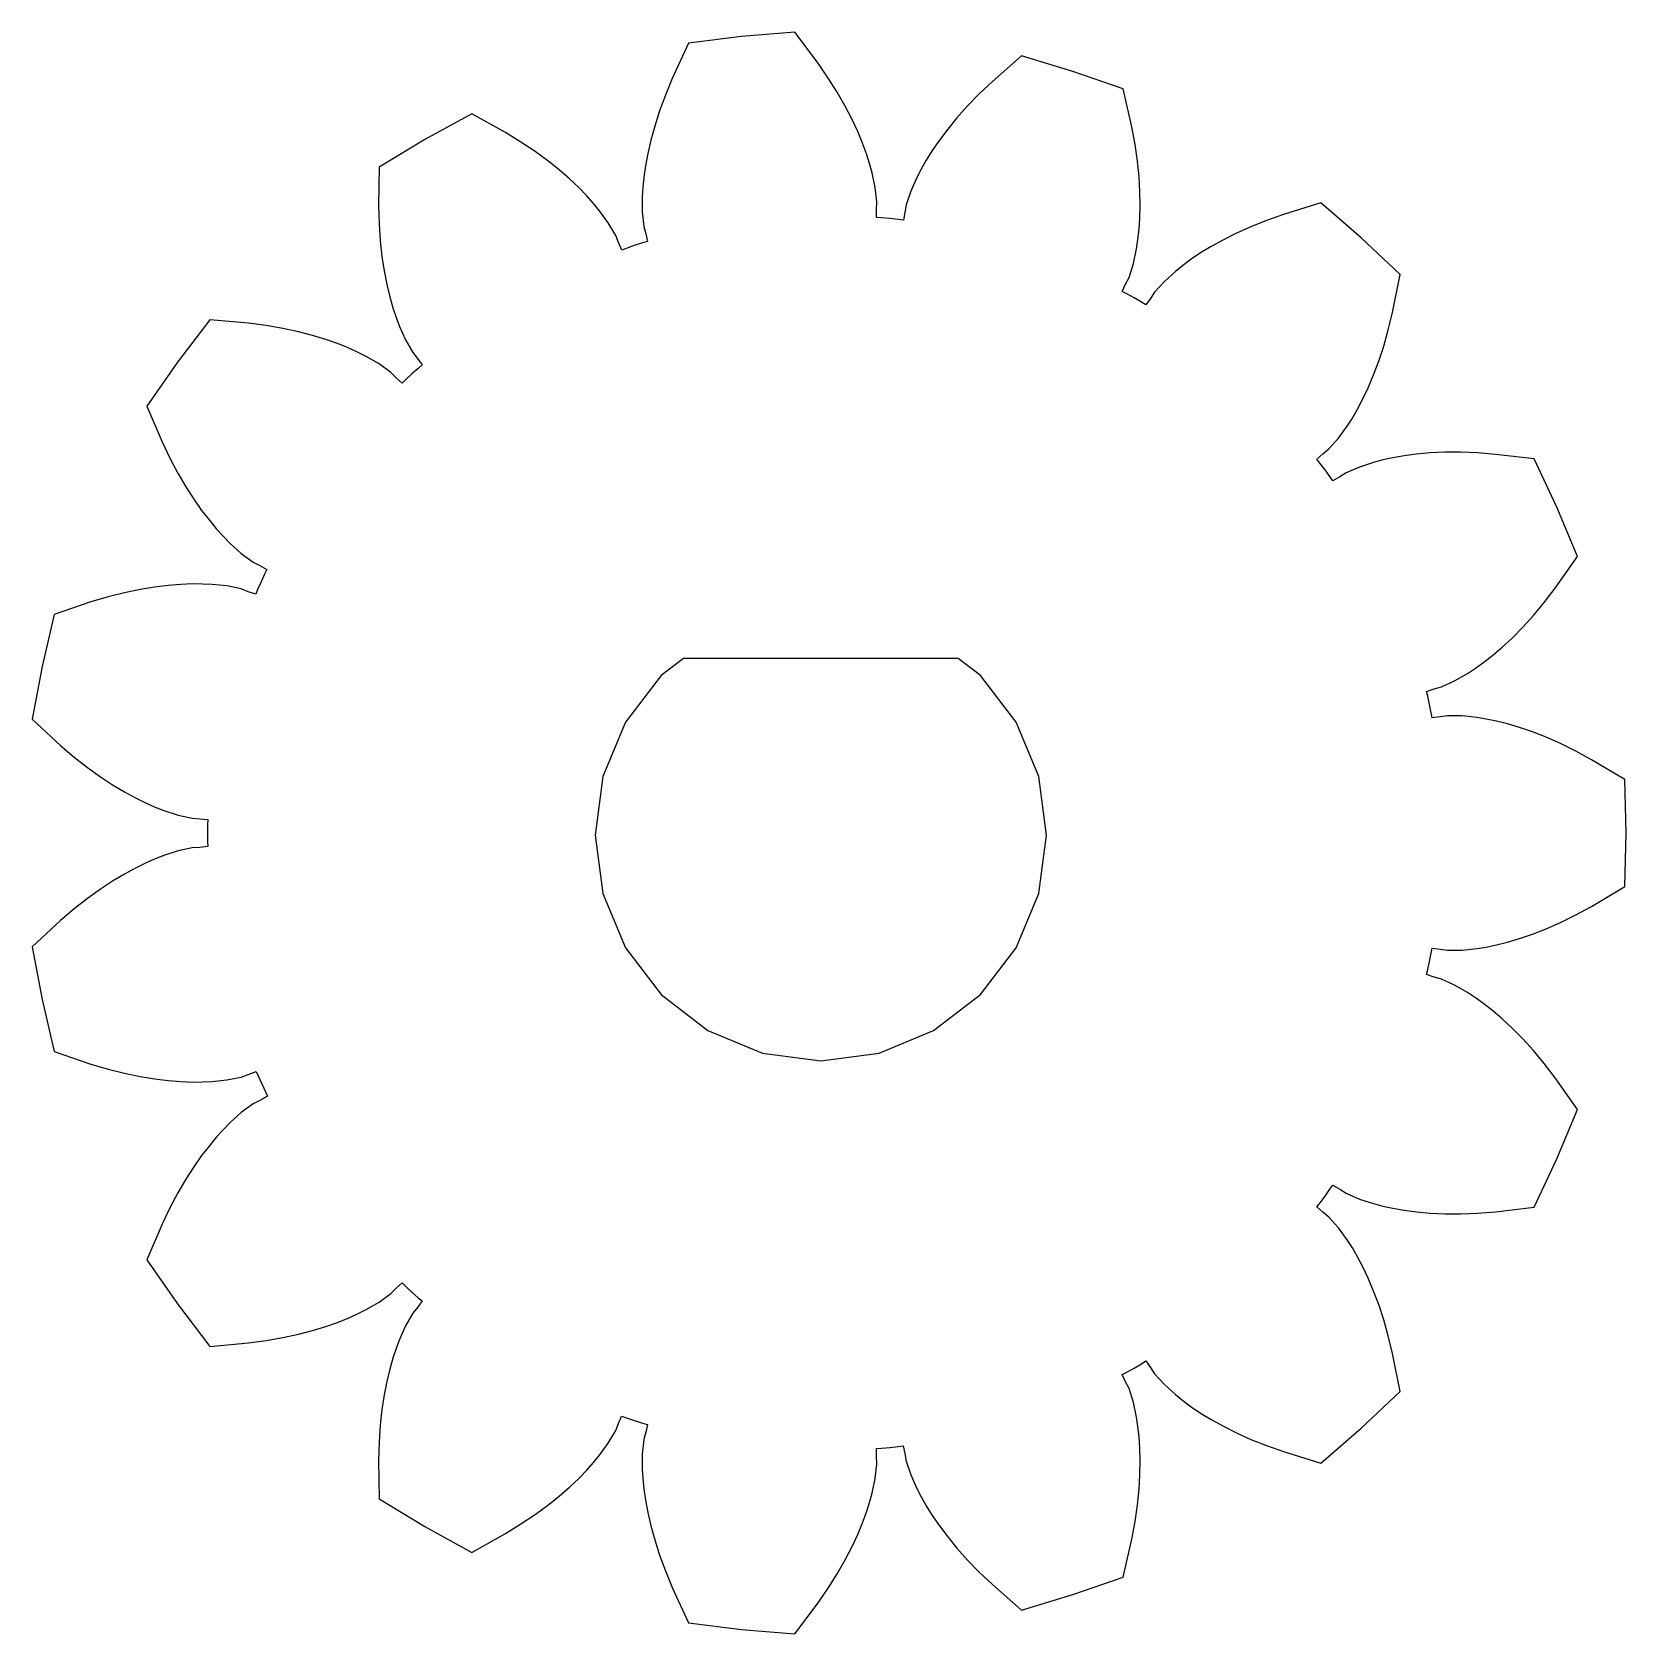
# Model space of a CAD drawing. Header units: millimetres. Extents: x 1.1 to 19, y 1 to 19.
import ezdxf

# ---------------------------------------------------------------- set-up
doc = ezdxf.new("R2010")
doc.units = ezdxf.units.MM
doc.layers.get('0').update_dxf_attribs({"lineweight": 25, "true_color": 0xffffff})

msp = doc.modelspace()

# ---------------------------------------------------------------- linework, layer by layer
for p, q in [((8.505, 18.855), (8.322, 18.46)), ((9.099, 18.929), (8.505, 18.855)), ((9.695, 18.98), (9.099, 18.929)), ((9.956, 18.632), (9.695, 18.98)), ((12.236, 18.713), (11.909, 18.426)), ((12.809, 18.539), (12.236, 18.713)), ((10.07, 18.465), (9.956, 18.632)), ((13.374, 18.343), (12.809, 18.539)), ((8.322, 18.46), (8.245, 18.274)), ((10.171, 18.305), (10.07, 18.465)), ((10.259, 18.151), (10.171, 18.305)), ((11.909, 18.426), (11.762, 18.288)), ((13.471, 17.919), (13.374, 18.343)), ((8.245, 18.274), (8.18, 18.096)), ((10.335, 18.006), (10.259, 18.151)), ((11.63, 18.152), (11.512, 18.019)), ((11.762, 18.288), (11.63, 18.152)), ((6.075, 18.065), (5.551, 17.776)), ((6.455, 17.853), (6.075, 18.065)), ((8.18, 18.096), (8.125, 17.927)), ((10.4, 17.865), (10.335, 18.006)), ((11.512, 18.019), (11.408, 17.893)), ((5.551, 17.776), (5.038, 17.467)), ((6.627, 17.748), (6.455, 17.853)), ((8.082, 17.769), (8.047, 17.618)), ((8.125, 17.927), (8.082, 17.769)), ((10.454, 17.736), (10.4, 17.865)), ((11.315, 17.769), (11.235, 17.654)), ((11.408, 17.893), (11.315, 17.769)), ((13.508, 17.72), (13.471, 17.919)), ((6.784, 17.642), (6.627, 17.748)), ((6.927, 17.538), (6.784, 17.642)), ((8.047, 17.618), (8.022, 17.48)), ((10.498, 17.616), (10.454, 17.736)), ((10.533, 17.506), (10.498, 17.616)), ((11.235, 17.654), (11.168, 17.546)), ((13.535, 17.533), (13.508, 17.72)), ((5.038, 17.467), (5.032, 17.032)), ((7.055, 17.435), (6.927, 17.538)), ((7.172, 17.334), (7.055, 17.435)), ((8.022, 17.48), (8.004, 17.354)), ((10.561, 17.403), (10.533, 17.506)), ((11.11, 17.445), (11.061, 17.35)), ((11.168, 17.546), (11.11, 17.445)), ((13.553, 17.356), (13.535, 17.533)), ((7.274, 17.237), (7.172, 17.334)), ((7.363, 17.146), (7.274, 17.237)), ((7.992, 17.239), (7.986, 17.132)), ((8.004, 17.354), (7.992, 17.239)), ((10.596, 17.24), (10.561, 17.403)), ((10.614, 17.077), (10.596, 17.24)), ((11.061, 17.35), (10.994, 17.198)), ((13.562, 17.193), (13.553, 17.356)), ((7.44, 17.06), (7.363, 17.146)), ((7.508, 16.977), (7.44, 17.06)), ((7.986, 17.132), (7.986, 16.965)), ((10.609, 16.993), (10.614, 17.077)), ((10.994, 17.198), (10.942, 17.043)), ((13.565, 17.038), (13.562, 17.193)), ((15.587, 17.066), (15.171, 16.937)), ((16.039, 16.674), (15.587, 17.066)), ((5.032, 17.032), (5.037, 16.83)), ((7.605, 16.842), (7.508, 16.977)), ((7.986, 16.965), (8.002, 16.803)), ((10.609, 16.903), (10.609, 16.993)), ((10.665, 16.899), (10.609, 16.903)), ((10.76, 16.89), (10.665, 16.899)), ((10.853, 16.88), (10.76, 16.89)), ((10.911, 16.872), (10.853, 16.88)), ((10.929, 16.959), (10.911, 16.872)), ((10.942, 17.043), (10.929, 16.959)), ((13.553, 16.771), (13.561, 16.898)), ((13.561, 16.898), (13.565, 17.038)), ((14.981, 16.87), (14.805, 16.799)), ((15.171, 16.937), (14.981, 16.87)), ((5.037, 16.83), (5.05, 16.641)), ((7.688, 16.701), (7.605, 16.842)), ((7.718, 16.622), (7.688, 16.701)), ((8.002, 16.803), (8.024, 16.721)), ((8.024, 16.721), (8.043, 16.634)), ((13.54, 16.656), (13.553, 16.771)), ((14.643, 16.727), (14.497, 16.653)), ((14.805, 16.799), (14.643, 16.727)), ((5.05, 16.641), (5.069, 16.465)), ((7.755, 16.538), (7.718, 16.622)), ((7.894, 16.588), (7.755, 16.538)), ((7.987, 16.617), (7.894, 16.588)), ((8.043, 16.634), (7.987, 16.617)), ((13.489, 16.387), (13.524, 16.55)), ((13.524, 16.55), (13.54, 16.656)), ((14.361, 16.578), (14.242, 16.505)), ((14.497, 16.653), (14.361, 16.578)), ((16.476, 16.265), (16.039, 16.674)), ((5.069, 16.465), (5.094, 16.303)), ((13.44, 16.231), (13.489, 16.387)), ((14.043, 16.366), (13.959, 16.299)), ((14.136, 16.434), (14.043, 16.366)), ((14.242, 16.505), (14.136, 16.434)), ((5.094, 16.303), (5.124, 16.151)), ((13.364, 16.074), (13.401, 16.156)), ((13.401, 16.156), (13.44, 16.231)), ((13.836, 16.187), (13.726, 16.066)), ((13.959, 16.299), (13.836, 16.187)), ((16.392, 15.838), (16.476, 16.265)), ((5.124, 16.151), (5.156, 16.015)), ((5.156, 16.015), (5.191, 15.892)), ((13.415, 16.048), (13.364, 16.074)), ((13.497, 16.001), (13.415, 16.048)), ((13.578, 15.953), (13.497, 16.001)), ((13.679, 15.995), (13.627, 15.923)), ((13.726, 16.066), (13.679, 15.995)), ((5.191, 15.892), (5.227, 15.782)), ((13.627, 15.923), (13.578, 15.953)), ((16.345, 15.642), (16.392, 15.838)), ((3.14, 15.757), (2.779, 15.28)), ((3.573, 15.718), (3.14, 15.757)), ((3.773, 15.692), (3.573, 15.718)), ((3.96, 15.66), (3.773, 15.692)), ((4.133, 15.622), (3.96, 15.66)), ((4.292, 15.581), (4.133, 15.622)), ((5.227, 15.782), (5.265, 15.682)), ((5.265, 15.682), (5.333, 15.53)), ((16.293, 15.459), (16.345, 15.642)), ((4.44, 15.535), (4.292, 15.581)), ((4.572, 15.489), (4.44, 15.535)), ((4.69, 15.441), (4.572, 15.489)), ((4.796, 15.394), (4.69, 15.441)), ((5.333, 15.53), (5.414, 15.388)), ((16.238, 15.291), (16.293, 15.459)), ((2.779, 15.28), (2.436, 14.789)), ((4.891, 15.346), (4.796, 15.394)), ((5.036, 15.262), (4.891, 15.346)), ((5.168, 15.167), (5.036, 15.262)), ((5.414, 15.388), (5.467, 15.322)), ((5.467, 15.322), (5.52, 15.25)), ((16.18, 15.138), (16.238, 15.291)), ((5.228, 15.107), (5.168, 15.167)), ((5.295, 15.046), (5.228, 15.107)), ((5.335, 15.086), (5.295, 15.046)), ((5.405, 15.15), (5.335, 15.086)), ((5.475, 15.212), (5.405, 15.15)), ((5.52, 15.25), (5.475, 15.212)), ((16.12, 14.995), (16.18, 15.138)), ((16.059, 14.869), (16.12, 14.995)), ((2.436, 14.789), (2.608, 14.389)), ((15.942, 14.656), (16, 14.756)), ((16, 14.756), (16.059, 14.869)), ((15.786, 14.431), (15.884, 14.566)), ((15.884, 14.566), (15.942, 14.656)), ((2.608, 14.389), (2.694, 14.207)), ((15.677, 14.309), (15.786, 14.431)), ((2.694, 14.207), (2.783, 14.039)), ((15.544, 14.196), (15.611, 14.256)), ((15.579, 14.151), (15.544, 14.196)), ((15.611, 14.256), (15.677, 14.309)), ((16.283, 14.186), (16.179, 14.159)), ((16.396, 14.211), (16.283, 14.186)), ((16.521, 14.233), (16.396, 14.211)), ((16.66, 14.251), (16.521, 14.233)), ((16.815, 14.264), (16.66, 14.251)), ((16.978, 14.272), (16.815, 14.264)), ((17.156, 14.273), (16.978, 14.272)), ((17.345, 14.266), (17.156, 14.273)), ((17.546, 14.249), (17.345, 14.266)), ((17.978, 14.198), (17.546, 14.249)), ((18.232, 13.656), (17.978, 14.198)), ((2.783, 14.039), (2.872, 13.886)), ((15.636, 14.075), (15.579, 14.151)), ((15.69, 13.999), (15.636, 14.075)), ((15.723, 13.951), (15.69, 13.999)), ((15.871, 14.042), (15.8, 13.996)), ((16.021, 14.107), (15.871, 14.042)), ((16.179, 14.159), (16.021, 14.107)), ((2.872, 13.886), (2.96, 13.748)), ((15.8, 13.996), (15.723, 13.951)), ((2.96, 13.748), (3.049, 13.621)), ((18.465, 13.104), (18.232, 13.656)), ((3.049, 13.621), (3.135, 13.51)), ((3.135, 13.51), (3.216, 13.412)), ((3.216, 13.412), (3.294, 13.327)), ((3.294, 13.327), (3.369, 13.25)), ((3.369, 13.25), (3.493, 13.139)), ((3.493, 13.139), (3.625, 13.042)), ((18.214, 12.749), (18.465, 13.104)), ((3.625, 13.042), (3.7, 13.004)), ((3.7, 13.004), (3.778, 12.959)), ((3.778, 12.959), (3.752, 12.907)), ((2.521, 12.762), (2.36, 12.735)), ((2.675, 12.781), (2.521, 12.762)), ((2.815, 12.792), (2.675, 12.781)), ((2.942, 12.797), (2.815, 12.792)), ((3.058, 12.796), (2.942, 12.797)), ((3.165, 12.791), (3.058, 12.796)), ((3.33, 12.774), (3.165, 12.791)), ((3.49, 12.741), (3.33, 12.774)), ((3.714, 12.822), (3.676, 12.735)), ((3.752, 12.907), (3.714, 12.822)), ((18.092, 12.589), (18.214, 12.749)), ((1.809, 12.595), (1.397, 12.455)), ((2.002, 12.653), (1.809, 12.595)), ((2.186, 12.699), (2.002, 12.653)), ((2.36, 12.735), (2.186, 12.699)), ((3.57, 12.71), (3.49, 12.741)), ((3.655, 12.682), (3.57, 12.71)), ((3.676, 12.735), (3.655, 12.682)), ((17.97, 12.443), (18.092, 12.589)), ((1.397, 12.455), (1.262, 11.872)), ((17.851, 12.312), (17.97, 12.443)), ((17.736, 12.195), (17.851, 12.312)), ((17.516, 11.999), (17.622, 12.09)), ((17.622, 12.09), (17.736, 12.195)), ((1.262, 11.872), (1.148, 11.284)), ((8.447, 11.963), (8.199, 11.772)), ((11.526, 11.963), (8.447, 11.963)), ((11.774, 11.772), (11.526, 11.963)), ((17.233, 11.793), (17.322, 11.852)), ((17.322, 11.852), (17.416, 11.92)), ((17.416, 11.92), (17.516, 11.999)), ((8.199, 11.772), (7.797, 11.249)), ((12.176, 11.249), (11.774, 11.772)), ((16.939, 11.643), (17.088, 11.71)), ((17.088, 11.71), (17.233, 11.793)), ((16.772, 11.593), (16.858, 11.621)), ((16.786, 11.539), (16.772, 11.593)), ((16.806, 11.446), (16.786, 11.539)), ((16.858, 11.621), (16.939, 11.643)), ((16.825, 11.354), (16.806, 11.446)), ((16.835, 11.297), (16.825, 11.354)), ((16.924, 11.307), (16.835, 11.297)), ((17.008, 11.32), (16.924, 11.307)), ((17.171, 11.319), (17.008, 11.32)), ((17.337, 11.302), (17.171, 11.319)), ((1.148, 11.284), (1.468, 10.989)), ((7.797, 11.249), (7.544, 10.639)), ((12.428, 10.639), (12.176, 11.249)), ((17.443, 11.284), (17.337, 11.302)), ((17.556, 11.261), (17.443, 11.284)), ((17.68, 11.23), (17.556, 11.261)), ((17.814, 11.19), (17.68, 11.23)), ((17.96, 11.139), (17.814, 11.19)), ((18.113, 11.08), (17.96, 11.139)), ((1.468, 10.989), (1.621, 10.857)), ((18.275, 11.008), (18.113, 11.08)), ((18.445, 10.925), (18.275, 11.008)), ((1.621, 10.857), (1.77, 10.74)), ((18.622, 10.828), (18.445, 10.925)), ((18.996, 10.605), (18.622, 10.828)), ((1.77, 10.74), (1.914, 10.637)), ((1.914, 10.637), (2.05, 10.547)), ((7.544, 10.639), (7.458, 9.984)), ((12.514, 9.984), (12.428, 10.639)), ((19.008, 10.007), (18.996, 10.605)), ((2.05, 10.547), (2.183, 10.467)), ((2.183, 10.467), (2.306, 10.4)), ((2.306, 10.4), (2.421, 10.344)), ((2.421, 10.344), (2.527, 10.297)), ((2.527, 10.297), (2.626, 10.258)), ((2.626, 10.258), (2.785, 10.207)), ((2.785, 10.207), (2.944, 10.172)), ((2.944, 10.172), (3.029, 10.167)), ((3.029, 10.167), (3.118, 10.159)), ((3.118, 10.159), (3.116, 10.1)), ((3.116, 10.1), (3.116, 10.007)), ((3.116, 10.007), (3.116, 9.912)), ((3.116, 9.912), (3.119, 9.855)), ((7.458, 9.984), (7.544, 9.33)), ((12.428, 9.33), (12.514, 9.984)), ((18.996, 9.408), (19.008, 10.007)), ((2.527, 9.717), (2.421, 9.67)), ((2.626, 9.756), (2.527, 9.717)), ((2.785, 9.807), (2.626, 9.756)), ((2.944, 9.842), (2.785, 9.807)), ((3.029, 9.846), (2.944, 9.842)), ((3.119, 9.855), (3.029, 9.846)), ((2.183, 9.547), (2.05, 9.467)), ((2.306, 9.614), (2.183, 9.547)), ((2.421, 9.67), (2.306, 9.614)), ((1.914, 9.377), (1.77, 9.273)), ((2.05, 9.467), (1.914, 9.377)), ((18.622, 9.185), (18.996, 9.408)), ((1.621, 9.156), (1.468, 9.025)), ((1.77, 9.273), (1.621, 9.156)), ((7.544, 9.33), (7.797, 8.72)), ((12.176, 8.72), (12.428, 9.33)), ((18.445, 9.089), (18.622, 9.185)), ((1.468, 9.025), (1.148, 8.73)), ((18.113, 8.934), (18.275, 9.006)), ((18.275, 9.006), (18.445, 9.089)), ((17.68, 8.784), (17.814, 8.824)), ((17.814, 8.824), (17.96, 8.874)), ((17.96, 8.874), (18.113, 8.934)), ((1.148, 8.73), (1.262, 8.142)), ((7.797, 8.72), (8.199, 8.197)), ((11.774, 8.197), (12.176, 8.72)), ((16.806, 8.568), (16.825, 8.661)), ((16.825, 8.661), (16.835, 8.717)), ((16.835, 8.717), (16.924, 8.707)), ((16.924, 8.707), (17.008, 8.694)), ((17.008, 8.694), (17.171, 8.695)), ((17.171, 8.695), (17.337, 8.712)), ((17.337, 8.712), (17.443, 8.729)), ((17.443, 8.729), (17.556, 8.753)), ((17.556, 8.753), (17.68, 8.784)), ((16.772, 8.42), (16.786, 8.477)), ((16.786, 8.477), (16.806, 8.568)), ((16.858, 8.393), (16.772, 8.42)), ((16.939, 8.371), (16.858, 8.393)), ((17.088, 8.304), (16.939, 8.371)), ((17.233, 8.22), (17.088, 8.304)), ((1.262, 8.142), (1.397, 7.559)), ((8.199, 8.197), (8.722, 7.795)), ((11.25, 7.795), (11.774, 8.197)), ((17.322, 8.162), (17.233, 8.22)), ((17.416, 8.094), (17.322, 8.162)), ((17.516, 8.015), (17.416, 8.094)), ((17.622, 7.924), (17.516, 8.015)), ((17.736, 7.818), (17.622, 7.924)), ((8.722, 7.795), (9.332, 7.542)), ((10.64, 7.542), (11.25, 7.795)), ((17.851, 7.702), (17.736, 7.818)), ((1.397, 7.559), (1.809, 7.418)), ((9.332, 7.542), (9.986, 7.456)), ((9.986, 7.456), (10.64, 7.542)), ((17.97, 7.571), (17.851, 7.702)), ((18.092, 7.425), (17.97, 7.571)), ((1.809, 7.418), (2.002, 7.361)), ((2.002, 7.361), (2.186, 7.315)), ((18.214, 7.265), (18.092, 7.425)), ((2.186, 7.315), (2.36, 7.278)), ((2.36, 7.278), (2.521, 7.252)), ((2.521, 7.252), (2.675, 7.233)), ((2.675, 7.233), (2.815, 7.222)), ((2.815, 7.222), (2.942, 7.217)), ((2.942, 7.217), (3.058, 7.218)), ((3.058, 7.218), (3.165, 7.222)), ((3.165, 7.222), (3.33, 7.24)), ((3.33, 7.24), (3.49, 7.273)), ((3.49, 7.273), (3.57, 7.303)), ((3.57, 7.303), (3.661, 7.334)), ((3.661, 7.334), (3.785, 7.059)), ((18.465, 6.91), (18.214, 7.265)), ((3.7, 7.01), (3.625, 6.972)), ((3.785, 7.059), (3.7, 7.01)), ((3.493, 6.875), (3.369, 6.763)), ((3.625, 6.972), (3.493, 6.875)), ((18.232, 6.358), (18.465, 6.91)), ((3.294, 6.687), (3.216, 6.602)), ((3.369, 6.763), (3.294, 6.687)), ((3.135, 6.504), (3.049, 6.393)), ((3.216, 6.602), (3.135, 6.504)), ((3.049, 6.393), (2.96, 6.266)), ((17.978, 5.816), (18.232, 6.358)), ((2.872, 6.128), (2.783, 5.974)), ((2.96, 6.266), (2.872, 6.128)), ((2.783, 5.974), (2.694, 5.807)), ((15.58, 5.864), (15.636, 5.939)), ((15.636, 5.939), (15.691, 6.016)), ((15.691, 6.016), (15.722, 6.063)), ((15.722, 6.063), (15.8, 6.018)), ((15.8, 6.018), (15.871, 5.972)), ((15.871, 5.972), (16.021, 5.906)), ((2.694, 5.807), (2.608, 5.625)), ((15.545, 5.818), (15.58, 5.864)), ((15.611, 5.758), (15.545, 5.818)), ((15.677, 5.705), (15.611, 5.758)), ((16.021, 5.906), (16.179, 5.855)), ((16.179, 5.855), (16.283, 5.828)), ((16.283, 5.828), (16.396, 5.803)), ((16.396, 5.803), (16.521, 5.781)), ((16.521, 5.781), (16.66, 5.763)), ((16.66, 5.763), (16.815, 5.749)), ((16.815, 5.749), (16.978, 5.742)), ((17.156, 5.741), (17.345, 5.748)), ((17.345, 5.748), (17.546, 5.764)), ((17.546, 5.764), (17.978, 5.816)), ((2.608, 5.625), (2.436, 5.225)), ((15.786, 5.583), (15.677, 5.705)), ((15.884, 5.448), (15.786, 5.583)), ((16.978, 5.742), (17.156, 5.741)), ((15.942, 5.358), (15.884, 5.448)), ((2.436, 5.225), (2.779, 4.734)), ((16, 5.258), (15.942, 5.358)), ((16.059, 5.145), (16, 5.258)), ((16.12, 5.019), (16.059, 5.145)), ((5.036, 4.752), (5.168, 4.847)), ((5.168, 4.847), (5.228, 4.907)), ((5.228, 4.907), (5.295, 4.967)), ((5.295, 4.967), (5.336, 4.927)), ((5.336, 4.927), (5.405, 4.864)), ((5.405, 4.864), (5.476, 4.8)), ((16.18, 4.876), (16.12, 5.019)), ((16.238, 4.723), (16.18, 4.876)), ((2.779, 4.734), (3.14, 4.256)), ((4.796, 4.62), (4.891, 4.668)), ((4.891, 4.668), (5.036, 4.752)), ((5.467, 4.692), (5.414, 4.626)), ((5.52, 4.764), (5.467, 4.692)), ((5.476, 4.8), (5.52, 4.764)), ((16.293, 4.554), (16.238, 4.723)), ((4.44, 4.479), (4.572, 4.525)), ((4.572, 4.525), (4.69, 4.573)), ((4.69, 4.573), (4.796, 4.62)), ((5.414, 4.626), (5.333, 4.484)), ((16.345, 4.372), (16.293, 4.554)), ((3.573, 4.296), (3.773, 4.322)), ((3.773, 4.322), (3.96, 4.354)), ((3.96, 4.354), (4.133, 4.392)), ((4.133, 4.392), (4.292, 4.433)), ((4.292, 4.433), (4.44, 4.479)), ((5.265, 4.332), (5.227, 4.232)), ((5.333, 4.484), (5.265, 4.332)), ((16.392, 4.176), (16.345, 4.372)), ((3.14, 4.256), (3.573, 4.296)), ((5.227, 4.232), (5.191, 4.122)), ((16.476, 3.749), (16.392, 4.176)), ((5.156, 3.999), (5.124, 3.863)), ((5.191, 4.122), (5.156, 3.999)), ((13.364, 3.94), (13.416, 3.967)), ((13.416, 3.967), (13.497, 4.013)), ((13.497, 4.013), (13.579, 4.061)), ((13.579, 4.061), (13.627, 4.092)), ((13.627, 4.092), (13.679, 4.018)), ((13.679, 4.018), (13.726, 3.947)), ((5.124, 3.863), (5.094, 3.711)), ((13.401, 3.858), (13.364, 3.94)), ((13.44, 3.782), (13.401, 3.858)), ((13.489, 3.627), (13.44, 3.782)), ((13.726, 3.947), (13.836, 3.827)), ((13.836, 3.827), (13.959, 3.715)), ((5.094, 3.711), (5.069, 3.549)), ((13.524, 3.464), (13.489, 3.627)), ((13.959, 3.715), (14.043, 3.648)), ((14.043, 3.648), (14.136, 3.58)), ((16.039, 3.34), (16.476, 3.749)), ((5.069, 3.549), (5.05, 3.373)), ((7.718, 3.392), (7.754, 3.474)), ((7.754, 3.474), (7.809, 3.454)), ((7.809, 3.454), (7.898, 3.425)), ((7.898, 3.425), (7.988, 3.396)), ((13.54, 3.358), (13.524, 3.464)), ((14.136, 3.58), (14.242, 3.509)), ((14.242, 3.509), (14.361, 3.436)), ((14.361, 3.436), (14.497, 3.361)), ((5.05, 3.373), (5.037, 3.184)), ((7.605, 3.172), (7.688, 3.313)), ((7.688, 3.313), (7.718, 3.392)), ((7.988, 3.396), (8.043, 3.381)), ((8.024, 3.293), (8.002, 3.211)), ((8.043, 3.381), (8.024, 3.293)), ((13.553, 3.243), (13.54, 3.358)), ((13.561, 3.116), (13.553, 3.243)), ((14.497, 3.361), (14.643, 3.287)), ((14.643, 3.287), (14.805, 3.214)), ((15.587, 2.948), (16.039, 3.34)), ((5.037, 3.184), (5.032, 2.982)), ((7.508, 3.037), (7.605, 3.172)), ((8.002, 3.211), (7.986, 3.048)), ((10.609, 3.11), (10.667, 3.115)), ((10.609, 3.021), (10.609, 3.11)), ((10.667, 3.115), (10.76, 3.124)), ((10.76, 3.124), (10.854, 3.134)), ((10.854, 3.134), (10.91, 3.143)), ((10.91, 3.143), (10.929, 3.055)), ((10.929, 3.055), (10.942, 2.971)), ((13.565, 2.976), (13.561, 3.116)), ((14.805, 3.214), (14.981, 3.144)), ((14.981, 3.144), (15.171, 3.077)), ((15.171, 3.077), (15.587, 2.948)), ((5.032, 2.982), (5.038, 2.547)), ((7.363, 2.868), (7.44, 2.954)), ((7.44, 2.954), (7.508, 3.037)), ((7.986, 3.048), (7.986, 2.882)), ((7.986, 2.882), (7.992, 2.775)), ((10.596, 2.774), (10.614, 2.936)), ((10.614, 2.936), (10.609, 3.021)), ((10.942, 2.971), (10.994, 2.816)), ((13.562, 2.821), (13.565, 2.976)), ((7.172, 2.68), (7.274, 2.776)), ((7.274, 2.776), (7.363, 2.868)), ((7.992, 2.775), (8.004, 2.66)), ((10.561, 2.611), (10.596, 2.774)), ((10.994, 2.816), (11.061, 2.663)), ((13.553, 2.657), (13.562, 2.821)), ((5.038, 2.547), (5.551, 2.238)), ((6.927, 2.476), (7.055, 2.578)), ((7.055, 2.578), (7.172, 2.68)), ((8.004, 2.66), (8.022, 2.534)), ((8.022, 2.534), (8.047, 2.396)), ((10.533, 2.508), (10.561, 2.611)), ((11.061, 2.663), (11.11, 2.569)), ((11.11, 2.569), (11.168, 2.468)), ((13.535, 2.481), (13.553, 2.657)), ((6.627, 2.266), (6.784, 2.371)), ((6.784, 2.371), (6.927, 2.476)), ((8.047, 2.396), (8.082, 2.245)), ((10.454, 2.278), (10.498, 2.398)), ((10.498, 2.398), (10.533, 2.508)), ((11.168, 2.468), (11.235, 2.36)), ((11.235, 2.36), (11.315, 2.245)), ((13.508, 2.293), (13.535, 2.481)), ((5.551, 2.238), (6.075, 1.948)), ((6.075, 1.948), (6.455, 2.161)), ((6.455, 2.161), (6.627, 2.266)), ((8.082, 2.245), (8.125, 2.087)), ((10.4, 2.149), (10.454, 2.278)), ((11.315, 2.245), (11.408, 2.121)), ((13.471, 2.095), (13.508, 2.293)), ((8.125, 2.087), (8.18, 1.918)), ((10.259, 1.863), (10.335, 2.008)), ((10.335, 2.008), (10.4, 2.149)), ((11.408, 2.121), (11.512, 1.994)), ((11.512, 1.994), (11.63, 1.862)), ((13.374, 1.671), (13.471, 2.095)), ((8.18, 1.918), (8.245, 1.74)), ((10.171, 1.709), (10.259, 1.863)), ((11.63, 1.862), (11.762, 1.726)), ((8.245, 1.74), (8.322, 1.554)), ((10.07, 1.548), (10.171, 1.709)), ((11.762, 1.726), (11.909, 1.587)), ((12.809, 1.475), (13.374, 1.671)), ((8.322, 1.554), (8.505, 1.159)), ((9.956, 1.382), (10.07, 1.548)), ((11.909, 1.587), (12.236, 1.301)), ((12.236, 1.301), (12.809, 1.475)), ((9.695, 1.034), (9.956, 1.382)), ((8.505, 1.159), (9.099, 1.085)), ((9.099, 1.085), (9.695, 1.034))]:
    msp.add_line(p, q)

doc.saveas('drawing.dxf')
